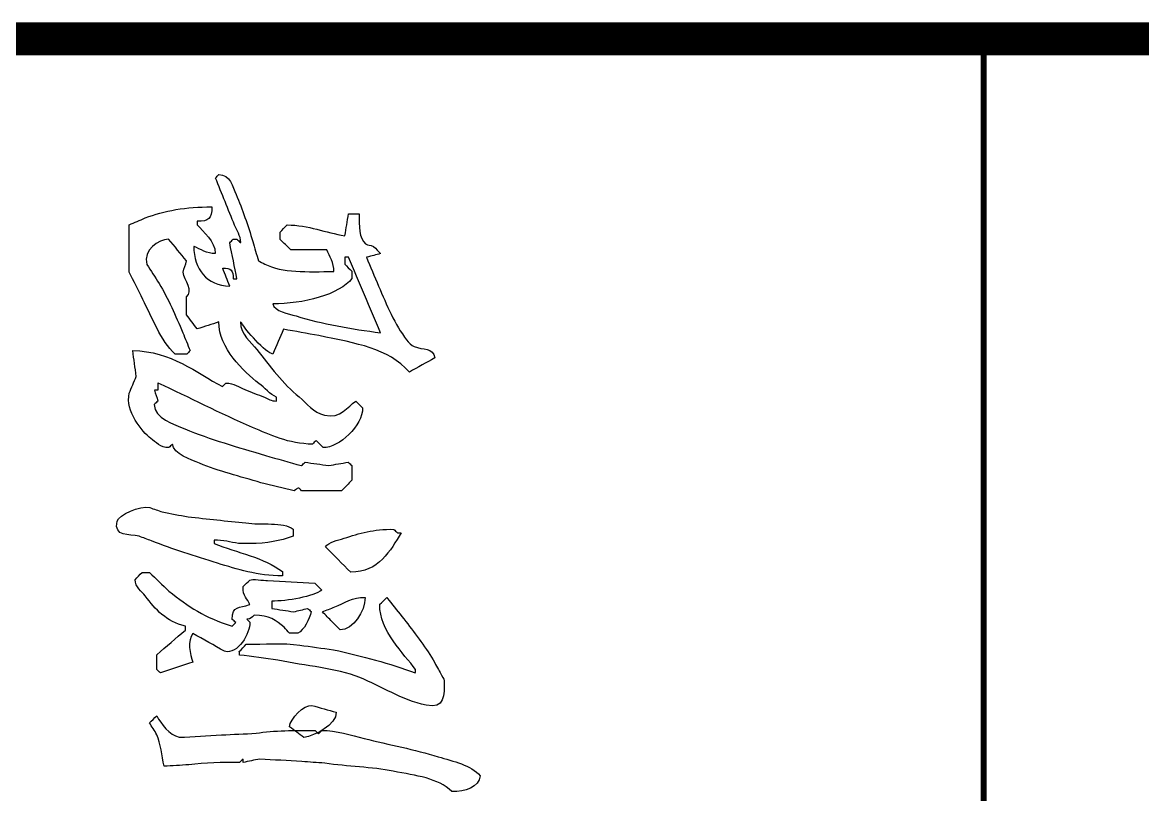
# Model space of a CAD drawing. Extents: x 14207793 to 14719554, y -1675802 to -1228715.
# Drawn here: x 14436929 to 14439362, y -1670244 to -1668567 of the extents above; entities that cross this region are included whole.
import ezdxf

# ---------------------------------------------------------------- set-up
doc = ezdxf.new("R2010")
doc.units = 0
doc.header["$LTSCALE"] = 500
doc.header["$MEASUREMENT"] = 0
doc.layers.get('0').update_dxf_attribs({"linetype": 'CONTINUOUS'})
doc.layers.add('LAYER7', color=251, linetype='CONTINUOUS')
doc.layers.add('PUB_TITLE', color=4, linetype='CONTINUOUS')

# ---------------------------------------------------------------- blocks, each defined once
blk = doc.blocks.new('ming3')
at = {"layer": 'PUB_TITLE'}
for points, knots in [([(5033329.2, -765337.4), (5033309.7, -765354.1), (5033303.1, -765385.8), (5033294.6, -765413.4), (5033281.5, -765456.2), (5033273.1, -765501.8), (5033261.6, -765547.5), (5033255.9, -765570.3), (5033247, -765598.4), (5033247, -765624), (5033249.1, -765626), (5033251.1, -765627.9), (5033253.2, -765629.8), (5033251.1, -765631.9), (5033249.1, -765634), (5033247, -765636.1), (5033247, -765636.3), (5033247, -765636.4), (5033247, -765636.6), (5033246.8, -765671.6), (5033247.1, -765710.9), (5033252.2, -765743), (5033253.2, -765763.8), (5033254.3, -765784.6), (5033255.3, -765805.3), (5033256.7, -765831), (5033258.1, -765856.7), (5033259.5, -765882.4), (5033255.1, -765899.8), (5033235.2, -765915), (5033220.8, -765922.7), (5033224.9, -765927.1), (5033229.1, -765931.5), (5033233.3, -765935.8), (5033240.5, -765931.8), (5033246.8, -765926.2), (5033254.8, -765922.7), (5033271.7, -765915.4), (5033291.3, -765913.7), (5033311.9, -765909.6), (5033311.1, -765894.6), (5033310.2, -765879.6), (5033309.3, -765864.6), (5033304.9, -765835.3), (5033305.2, -765804.7), (5033305.1, -765772.9), (5033303, -765770.8), (5033300.9, -765768.7), (5033298.8, -765766.6), (5033300.9, -765766.6), (5033303, -765766.6), (5033305.1, -765766.6), (5033303, -765756.4), (5033300.9, -765746.3), (5033298.8, -765736.2), (5033300.4, -765710.9), (5033302, -765685.5), (5033303.5, -765660.2), (5033304.4, -765646.4), (5033305.3, -765632.6), (5033306.2, -765618.8), (5033312.9, -765577.2), (5033313.1, -765533.8), (5033320.8, -765494.6), (5033329.1, -765452.6), (5033333.2, -765414), (5033357.5, -765388.8), (5033358.1, -765364.7), (5033350.1, -765339.3), (5033329.2, -765337.4)], [0, 0, 0, 0, 1, 1, 1, 2, 2, 2, 3, 3, 3, 4, 4, 4, 5, 5, 5, 6, 6, 6, 7, 7, 7, 8, 8, 8, 9, 9, 9, 10, 10, 10, 11, 11, 11, 12, 12, 12, 13, 13, 13, 14, 14, 14, 15, 15, 15, 16, 16, 16, 17, 17, 17, 18, 18, 18, 19, 19, 19, 20, 20, 20, 21, 21, 21, 22, 22, 22, 23, 23, 23, 23]), ([(5033155.7, -765402.4), (5033155.7, -765402.4), (5033155.7, -765402.4), (5033142, -765410.1), (5033128.4, -765417.7), (5033114.8, -765425.4), (5033088.8, -765441.7), (5033064.8, -765460.6), (5033040.9, -765478.9), (5033029.5, -765488), (5033018.2, -765497.1), (5033006.8, -765506.1), (5033010.9, -765510.5), (5033014.9, -765514.9), (5033018.9, -765519.2), (5033019.1, -765519.2), (5033019.2, -765519.2), (5033019.4, -765519.2), (5033066.3, -765519.9), (5033108.7, -765475.4), (5033136.8, -765454.3), (5033138.9, -765454.4), (5033141, -765454.6), (5033143.1, -765454.8), (5033125.8, -765501.2), (5033112.5, -765550.3), (5033101.2, -765603.1), (5033098.4, -765623.3), (5033095.6, -765643.6), (5033092.8, -765663.9), (5033088.1, -765693.6), (5033091.5, -765728.7), (5033091.2, -765760.8), (5033095.6, -765765), (5033099.9, -765769.2), (5033104.3, -765773.4), (5033106.4, -765773.2), (5033108.5, -765773), (5033110.6, -765772.9), (5033113.7, -765749.8), (5033116.9, -765726.7), (5033120, -765703.7), (5033130.6, -765651.7), (5033133.9, -765599.7), (5033151.5, -765555.4), (5033167.2, -765515.8), (5033191.9, -765480.6), (5033201.2, -765434.9), (5033208.1, -765401.3), (5033184.9, -765402), (5033155.7, -765402.4)], [0, 0, 0, 0, 0, 0.5, 1, 1, 1, 2, 2, 2, 3, 3, 3, 4, 4, 4, 5, 5, 5, 6, 6, 6, 7, 7, 7, 8, 8, 8, 9, 9, 9, 10, 10, 10, 11, 11, 11, 12, 12, 12, 13, 13, 13, 14, 14, 14, 15, 15, 15, 16, 16, 16, 16]), ([(5032312.5, -765556.4), (5032312.5, -765556.4), (5032312.5, -765556.4), (5032312.5, -765562.9), (5032312.5, -765569.4), (5032312.5, -765575.8), (5032325.6, -765577.9), (5032338.7, -765580), (5032351.8, -765582.1), (5032346.7, -765617.5), (5032332.6, -765647.5), (5032332.4, -765686.9), (5032336.8, -765691.1), (5032341.2, -765695.3), (5032345.5, -765699.5), (5032349.9, -765699.5), (5032354.3, -765699.5), (5032358.6, -765699.5), (5032364.9, -765693), (5032371.2, -765686.6), (5032377.5, -765680.1), (5032377.5, -765658.4), (5032377.5, -765636.8), (5032377.5, -765615.1), (5032389, -765609.8), (5032401.4, -765602.1), (5032416.8, -765602), (5032417, -765650.8), (5032419.4, -765695.4), (5032403.2, -765727.3), (5032401.2, -765731.1), (5032399.3, -765735), (5032397.4, -765738.8), (5032385.7, -765742.1), (5032374, -765745.4), (5032362.3, -765748.8), (5032333.5, -765757.8), (5032303.9, -765767.7), (5032277.4, -765779.1), (5032263.1, -765785.3), (5032241, -765789.8), (5032241.2, -765810.6), (5032243.3, -765812.5), (5032245.4, -765814.4), (5032247.5, -765816.3), (5032276, -765804.8), (5032304.5, -765793.3), (5032332.9, -765781.8), (5032342.7, -765777.6), (5032351.5, -765771.1), (5032364.4, -765770.8), (5032364.4, -765770.9), (5032364.4, -765771.1), (5032364.4, -765771.3), (5032362.3, -765773.4), (5032360.2, -765775.5), (5032358.1, -765777.6), (5032358.1, -765777.7), (5032358.1, -765777.9), (5032358.1, -765778.1), (5032358.1, -765780.2), (5032358.1, -765782.3), (5032358.1, -765784.4), (5032360.4, -765786.5), (5032362.6, -765788.6), (5032364.9, -765790.7), (5032386.6, -765786.3), (5032408.2, -765781.9), (5032429.9, -765777.6), (5032429.9, -765779.5), (5032429.9, -765781.4), (5032429.9, -765783.3), (5032429.7, -765783.7), (5032429.5, -765784), (5032429.4, -765784.4), (5032415.2, -765783.8), (5032409.8, -765788.5), (5032410.5, -765803.2), (5032410.7, -765803.2), (5032410.9, -765803.2), (5032411, -765803.2), (5032421.7, -765799.1), (5032432.3, -765794.9), (5032443, -765790.7), (5032442.2, -765831.6), (5032412.5, -765856), (5032371.2, -765855.7), (5032371.2, -765855.5), (5032371.2, -765855.3), (5032371.2, -765855.1), (5032376.2, -765843.9), (5032384.2, -765831.4), (5032384.3, -765816.9), (5032360.8, -765817.1), (5032346, -765838.4), (5032331.9, -765849.4), (5032329.8, -765849.4), (5032327.7, -765849.4), (5032325.6, -765849.4), (5032326.2, -765829), (5032321.2, -765822.4), (5032299.9, -765823.2), (5032299.2, -765869.5), (5032306.7, -765909.9), (5032319.8, -765943.7), (5032323.9, -765953.3), (5032327.9, -765962.9), (5032331.9, -765972.5), (5032360.5, -765972.5), (5032389.2, -765972.5), (5032417.8, -765972.5), (5032434.3, -765964.3), (5032450.7, -765956.1), (5032467.1, -765947.9), (5032500.4, -765930.9), (5032541.5, -765915.8), (5032566.1, -765889.7), (5032566.1, -765882.6), (5032566.1, -765875.4), (5032566.1, -765868.2), (5032564, -765866.3), (5032561.9, -765864.4), (5032559.8, -765862.5), (5032549, -765866.8), (5032538.2, -765871.2), (5032527.4, -765875.6), (5032496.2, -765888.7), (5032466.2, -765901.9), (5032438.3, -765918.5), (5032426.7, -765925.9), (5032415.2, -765933.2), (5032403.7, -765940.5), (5032377.9, -765948.6), (5032358.3, -765919.4), (5032358.1, -765901.2), (5032371.2, -765890.4), (5032384.3, -765879.6), (5032397.4, -765868.8), (5032404.2, -765870.8), (5032411, -765872.9), (5032417.8, -765875), (5032432.8, -765872.7), (5032452.4, -765855.5), (5032462.4, -765868.8), (5032462.6, -765868.8), (5032462.7, -765868.8), (5032462.9, -765868.8), (5032473.6, -765868.8), (5032484.2, -765868.8), (5032494.9, -765868.8), (5032503.4, -765862.3), (5032512, -765855.8), (5032520.5, -765849.4), (5032516.4, -765836.3), (5032512.2, -765823.2), (5032508, -765810.1), (5032555.6, -765810.7), (5032597.4, -765765.1), (5032619.1, -765737.8), (5032627, -765727.8), (5032638.9, -765717.8), (5032644.2, -765705.8), (5032646.5, -765705.8), (5032648.8, -765705.8), (5032651, -765705.8), (5032651.2, -765716.1), (5032647.2, -765720.8), (5032644.2, -765727.8), (5032639.5, -765739.7), (5032634.8, -765751.5), (5032630.1, -765763.4), (5032625.5, -765774.1), (5032618.8, -765782.9), (5032618.5, -765797.5), (5032620.6, -765799.6), (5032622.7, -765801.7), (5032624.8, -765803.8), (5032600.1, -765851.4), (5032560.7, -765896.4), (5032559.8, -765966.2), (5032575.4, -765964.1), (5032590.9, -765962), (5032606.5, -765959.9), (5032616.6, -765964.1), (5032626.8, -765968.3), (5032636.9, -765972.5), (5032669.2, -765980.2), (5032707, -765948.9), (5032718.6, -765933.7), (5032725.4, -765924.9), (5032735.4, -765915.9), (5032735.4, -765900.7), (5032733.3, -765898.6), (5032731.2, -765896.5), (5032729.1, -765894.4), (5032746.6, -765892.5), (5032757.5, -765860.2), (5032763.7, -765845.2), (5032777.8, -765810.7), (5032787.6, -765771.9), (5032798.8, -765734.1), (5032803.7, -765714), (5032808.6, -765693.9), (5032813.5, -765673.8), (5032808.4, -765667.8), (5032805.7, -765666.2), (5032813.5, -765660.7), (5032813.5, -765660.5), (5032813.5, -765660.4), (5032813.5, -765660.2), (5032813.5, -765636.3), (5032813.5, -765612.3), (5032813.5, -765588.4), (5032807, -765582.1), (5032800.5, -765575.8), (5032794.1, -765569.5), (5032785.4, -765569.5), (5032776.6, -765569.5), (5032767.9, -765569.5), (5032765.8, -765571.8), (5032763.7, -765574.1), (5032761.6, -765576.4), (5032763.7, -765588.1), (5032765.8, -765599.8), (5032767.9, -765611.5), (5032765.8, -765625.8), (5032763.7, -765640.1), (5032761.6, -765654.4), (5032763.7, -765656.5), (5032765.8, -765658.6), (5032767.9, -765660.7), (5032761.8, -765682.6), (5032755.7, -765704.4), (5032749.5, -765726.2), (5032734.2, -765776.5), (5032720.6, -765826.3), (5032701.3, -765871.9), (5032693.5, -765890.4), (5032682.5, -765927.8), (5032657.3, -765927.4), (5032655.2, -765925.2), (5032653.1, -765922.9), (5032651, -765920.6), (5032644.4, -765922.7), (5032637.8, -765924.8), (5032631.1, -765926.9), (5032631.1, -765924.8), (5032631.1, -765922.7), (5032631.1, -765920.6), (5032626.9, -765920.6), (5032622.7, -765920.6), (5032618.5, -765920.6), (5032618.5, -765920.5), (5032618.5, -765920.3), (5032618.5, -765920.1), (5032644.8, -765863.5), (5032673.6, -765808.6), (5032698.7, -765749.3), (5032712.2, -765717.3), (5032728.5, -765684.3), (5032729.1, -765640.8), (5032726.8, -765638.7), (5032724.6, -765636.6), (5032722.3, -765634.5), (5032724.9, -765631.7), (5032727.5, -765628.9), (5032730.2, -765626.1), (5032731.9, -765624.6), (5032733.7, -765623), (5032735.4, -765621.4), (5032735.7, -765592.8), (5032695, -765549.7), (5032663.6, -765550.1), (5032659.4, -765554.3), (5032655.2, -765558.5), (5032651, -765562.7), (5032660.9, -765577.6), (5032683.6, -765589.1), (5032676.7, -765619.3), (5032672.2, -765639), (5032654.7, -765651.2), (5032643.7, -765664.9), (5032620.3, -765693.9), (5032587.3, -765718.7), (5032557.8, -765741.4), (5032544.1, -765751.9), (5032531, -765771.3), (5032508, -765771.3), (5032508.7, -765770.4), (5032509.4, -765769.5), (5032510.1, -765768.7), (5032521.3, -765763.5), (5032564.2, -765725), (5032566.1, -765712.6), (5032551.1, -765706.1), (5032536.1, -765699.7), (5032521.1, -765693.2), (5032524.9, -765671.9), (5032528.8, -765650.6), (5032532.6, -765629.3), (5032547.4, -765559.8), (5032554.8, -765505.5), (5032598.6, -765465.3), (5032590.1, -765450.1), (5032581.5, -765434.9), (5032573, -765419.7), (5032554, -765422.6), (5032558.9, -765441.2), (5032552.5, -765456.9), (5032550.5, -765461.9), (5032544.6, -765467.3), (5032540.5, -765470.5), (5032512.5, -765492), (5032477.3, -765506.5), (5032443, -765521.3), (5032425.5, -765528.7), (5032408.1, -765536), (5032390.6, -765543.3), (5032390.6, -765543), (5032390.6, -765542.6), (5032390.6, -765542.3), (5032388.5, -765534.1), (5032386.4, -765525.9), (5032384.3, -765517.7), (5032379.9, -765521.9), (5032375.6, -765526), (5032371.2, -765530.2), (5032368.5, -765536.2), (5032369.9, -765540.5), (5032366.5, -765544.9), (5032357.1, -765556.9), (5032334, -765556.5), (5032312.5, -765556.4)], [0, 0, 0, 0, 0, 0.5, 1, 1, 1, 2, 2, 2, 3, 3, 3, 4, 4, 4, 5, 5, 5, 6, 6, 6, 7, 7, 7, 8, 8, 8, 9, 9, 9, 10, 10, 10, 11, 11, 11, 12, 12, 12, 13, 13, 13, 14, 14, 14, 15, 15, 15, 16, 16, 16, 17, 17, 17, 18, 18, 18, 19, 19, 19, 20, 20, 20, 21, 21, 21, 22, 22, 22, 23, 23, 23, 24, 24, 24, 25, 25, 25, 26, 26, 26, 27, 27, 27, 28, 28, 28, 29, 29, 29, 30, 30, 30, 31, 31, 31, 32, 32, 32, 33, 33, 33, 34, 34, 34, 35, 35, 35, 36, 36, 36, 37, 37, 37, 38, 38, 38, 39, 39, 39, 40, 40, 40, 41, 41, 41, 42, 42, 42, 43, 43, 43, 44, 44, 44, 45, 45, 45, 46, 46, 46, 47, 47, 47, 48, 48, 48, 49, 49, 49, 50, 50, 50, 51, 51, 51, 52, 52, 52, 53, 53, 53, 54, 54, 54, 55, 55, 55, 56, 56, 56, 57, 57, 57, 58, 58, 58, 59, 59, 59, 60, 60, 60, 61, 61, 61, 62, 62, 62, 63, 63, 63, 64, 64, 64, 65, 65, 65, 66, 66, 66, 67, 67, 67, 68, 68, 68, 69, 69, 69, 70, 70, 70, 71, 71, 71, 72, 72, 72, 73, 73, 73, 74, 74, 74, 75, 75, 75, 76, 76, 76, 77, 77, 77, 78, 78, 78, 79, 79, 79, 80, 80, 80, 81, 81, 81, 82, 82, 82, 83, 83, 83, 84, 84, 84, 85, 85, 85, 86, 86, 86, 87, 87, 87, 88, 88, 88, 89, 89, 89, 90, 90, 90, 91, 91, 91, 92, 92, 92, 93, 93, 93, 94, 94, 94, 95, 95, 95, 96, 96, 96, 97, 97, 97, 98, 98, 98, 99, 99, 99, 100, 100, 100, 101, 101, 101, 102, 102, 102, 103, 103, 103, 104, 104, 104, 105, 105, 105, 106, 106, 106, 107, 107, 107, 108, 108, 108, 109, 109, 109, 110, 110, 110, 110]), ([(5032889.5, -765480.5), (5032889.5, -765480.5), (5032889.5, -765480.5), (5032889.5, -765482.7), (5032889.5, -765485), (5032889.5, -765487.3), (5032887.4, -765489.4), (5032885.3, -765491.5), (5032883.2, -765493.6), (5032882.4, -765530.8), (5032890.7, -765555.9), (5032899.4, -765583.7), (5032903, -765595.1), (5032905.6, -765611.7), (5032915.1, -765617.2), (5032930.3, -765602), (5032945.5, -765586.8), (5032960.7, -765571.6), (5032961.2, -765521.1), (5032921, -765499.4), (5032889.5, -765480.5)], [0, 0, 0, 0, 0, 0.5, 1, 1, 1, 2, 2, 2, 3, 3, 3, 4, 4, 4, 5, 5, 5, 6, 6, 6, 6]), ([(5032390.6, -765582.6), (5032390.6, -765580.4), (5032390.6, -765578.1), (5032390.6, -765575.8), (5032436.2, -765556.4), (5032481.8, -765537), (5032527.4, -765517.7), (5032521.1, -765569.7), (5032511.2, -765624.3), (5032497, -765670.7), (5032492.9, -765683.9), (5032488.9, -765709.8), (5032475, -765712.6), (5032475.9, -765658.7), (5032458.3, -765591.4), (5032429.4, -765569.5), (5032425, -765569.5), (5032420.6, -765569.5), (5032416.3, -765569.5), (5032411.9, -765573.9), (5032407.5, -765578.3), (5032403.2, -765582.6), (5032399, -765582.6), (5032394.8, -765582.6), (5032390.6, -765582.6)], [0, 0, 0, 0, 1, 1, 1, 2, 2, 2, 3, 3, 3, 4, 4, 4, 5, 5, 5, 6, 6, 6, 7, 7, 7, 8, 8, 8, 8]), ([(5033006.3, -765545.4), (5033005.8, -765568.7), (5033016.6, -765583.5), (5033023.6, -765600.5), (5033026.6, -765608), (5033029.5, -765615.5), (5033032.5, -765623), (5033038.5, -765617), (5033044.4, -765611.1), (5033050.3, -765605.2), (5033055.2, -765600.5), (5033060.1, -765595.7), (5033065, -765591), (5033065.2, -765567.2), (5033031.7, -765545.7), (5033006.3, -765545.4)], [0, 0, 0, 0, 1, 1, 1, 2, 2, 2, 3, 3, 3, 4, 4, 4, 5, 5, 5, 5]), ([(5033214.3, -765597.8), (5033210.2, -765612.5), (5033206, -765627.2), (5033201.8, -765641.9), (5033199.7, -765655.5), (5033226.5, -765682.3), (5033240.5, -765682.2), (5033247, -765673.6), (5033253.5, -765665.1), (5033259.9, -765656.5), (5033256.6, -765636.2), (5033237.2, -765597.9), (5033214.3, -765597.8)], [0, 0, 0, 0, 1, 1, 1, 2, 2, 2, 3, 3, 3, 4, 4, 4, 4]), ([(5033026.2, -765714.7), (5033026.2, -765714.7), (5033026.2, -765714.7), (5033021.9, -765714.7), (5033017.5, -765714.7), (5033013.1, -765714.7), (5033013.5, -765687.3), (5033004.8, -765638.7), (5032993.2, -765624), (5032989, -765628.2), (5032984.8, -765632.4), (5032980.6, -765636.6), (5032979.1, -765665.1), (5032977.5, -765693.6), (5032975.9, -765722), (5032975.7, -765728.6), (5032972.7, -765750.9), (5032974.9, -765754), (5032978.9, -765758.2), (5032982.9, -765762.4), (5032986.9, -765766.6), (5033005.5, -765766.9), (5033007.7, -765759), (5033019.4, -765754), (5033019.4, -765754.3), (5033019.4, -765754.7), (5033019.4, -765755), (5033026, -765773), (5033020.7, -765786.6), (5033046.1, -765786), (5033048.1, -765783.9), (5033050, -765781.8), (5033051.9, -765779.7), (5033054.2, -765781.9), (5033056.4, -765784.2), (5033058.7, -765786.5), (5033042.8, -765836), (5033023.2, -765865.1), (5032994.8, -765900.7), (5032983.6, -765912.4), (5032972.4, -765924.1), (5032961.2, -765935.8), (5032961.2, -765940.4), (5032961.2, -765944.9), (5032961.2, -765949.4), (5032965.6, -765953.6), (5032970, -765957.8), (5032974.3, -765962), (5032987.7, -765962), (5032995.7, -765949.9), (5033003.7, -765943.7), (5033028.6, -765924.3), (5033049.4, -765906.3), (5033058.7, -765870.8), (5033061, -765870.8), (5033063.3, -765870.8), (5033065.5, -765870.8), (5033080.4, -765888.1), (5033095.2, -765905.4), (5033110.1, -765922.7), (5033119, -765922.7), (5033127.9, -765922.7), (5033136.8, -765922.7), (5033138.9, -765920.5), (5033141, -765918.2), (5033143.1, -765915.9), (5033136.6, -765896.5), (5033130.2, -765877.1), (5033123.7, -765857.7), (5033109.9, -765862.6), (5033083.9, -765867.6), (5033071.8, -765857.2), (5033082.5, -765838.2), (5033093.1, -765819.1), (5033103.8, -765800.1), (5033111.3, -765775.5), (5033070.1, -765753.8), (5033051.4, -765754), (5033049.5, -765755.9), (5033047.5, -765757.8), (5033045.6, -765759.8), (5033045.8, -765751.5), (5033042.2, -765751), (5033038.8, -765746.7), (5033038.6, -765717.8), (5033047.9, -765707.5), (5033060.3, -765692.2), (5033064, -765689), (5033067.6, -765685.9), (5033071.3, -765682.7), (5033071.3, -765677.7), (5033071.3, -765672.6), (5033071.3, -765667.5), (5033065.6, -765656.2), (5033045.9, -765646.1), (5033032, -765643.4), (5033030.1, -765645.5), (5033028.1, -765647.6), (5033026.2, -765649.7), (5033028.3, -765658.1), (5033030.4, -765666.5), (5033032.5, -765674.9), (5033030.4, -765688.1), (5033028.3, -765701.4), (5033026.2, -765714.7)], [0, 0, 0, 0, 0, 0.5, 1, 1, 1, 2, 2, 2, 3, 3, 3, 4, 4, 4, 5, 5, 5, 6, 6, 6, 7, 7, 7, 8, 8, 8, 9, 9, 9, 10, 10, 10, 11, 11, 11, 12, 12, 12, 13, 13, 13, 14, 14, 14, 15, 15, 15, 16, 16, 16, 17, 17, 17, 18, 18, 18, 19, 19, 19, 20, 20, 20, 21, 21, 21, 22, 22, 22, 23, 23, 23, 24, 24, 24, 25, 25, 25, 26, 26, 26, 27, 27, 27, 28, 28, 28, 29, 29, 29, 30, 30, 30, 31, 31, 31, 32, 32, 32, 33, 33, 33, 34, 34, 34, 34]), ([(5032967.5, -765695.3), (5032964.9, -765695.3), (5032962.3, -765695.3), (5032959.7, -765695.3), (5032934.5, -765728.2), (5032925.2, -765777.5), (5032908.8, -765819), (5032906.7, -765819), (5032904.7, -765819), (5032902.6, -765819), (5032902.6, -765802.3), (5032906.4, -765789.4), (5032908.8, -765775), (5032908.8, -765768.1), (5032908.8, -765761.3), (5032908.8, -765754.5), (5032908.8, -765722.2), (5032904.1, -765700.2), (5032895.7, -765675.9), (5032891.4, -765675.9), (5032887, -765675.9), (5032882.6, -765675.9), (5032869.1, -765694), (5032875.9, -765734.3), (5032871.6, -765761.3), (5032868, -765796.3), (5032864.3, -765831.2), (5032860.6, -765866.1), (5032857.7, -765881.7), (5032854.7, -765897.2), (5032851.7, -765912.8), (5032849.1, -765920.3), (5032846.5, -765927.8), (5032843.9, -765935.3), (5032839.4, -765952.5), (5032857, -765992.1), (5032868.5, -765994.5), (5032897.6, -766000.6), (5032891, -765972.9), (5032895.7, -765954.7), (5032898.5, -765947.2), (5032901.3, -765939.7), (5032904.1, -765932.2), (5032919.2, -765893.6), (5032931.7, -765853.9), (5032944.5, -765812.7), (5032955.5, -765777.1), (5032967.2, -765740.7), (5032967.5, -765695.3)], [0, 0, 0, 0, 1, 1, 1, 2, 2, 2, 3, 3, 3, 4, 4, 4, 5, 5, 5, 6, 6, 6, 7, 7, 7, 8, 8, 8, 9, 9, 9, 10, 10, 10, 11, 11, 11, 12, 12, 12, 13, 13, 13, 14, 14, 14, 15, 15, 15, 16, 16, 16, 16])]:
    blk.add_open_spline(points, degree=3, knots=knots, dxfattribs=at)

msp = doc.modelspace()

# ---------------------------------------------------------------- linework, layer by layer
at = {"color": 4, "const_width": 71.27}
for points in [[(14414474.2, -1674602.5), (14414474.2, -1668602.5), (14443217.5, -1668602.5), (14443217.5, -1674602.5)], [(14443217.5, -1668602.5), (14443217.5, -1674602.5), (14433928.2, -1674602.5), (14433928.2, -1668602.5)]]:
    msp.add_lwpolyline(points, close=True, dxfattribs=at)
at = {"color": 4, "const_width": 13.36}
msp.add_lwpolyline([(14439017.11, -1668602.5), (14439017.11, -1674602.5)], dxfattribs=at)

# ---------------------------------------------------------------- block references
at = {"layer": 'LAYER7', "xscale": 1.199999999953434, "yscale": 1.199999999254942, "zscale": 1.2, "rotation": 270}
msp.add_blockref('ming3', (15356328.47, 4369792.21, 1554.42), dxfattribs=at)

doc.saveas('drawing.dxf')
